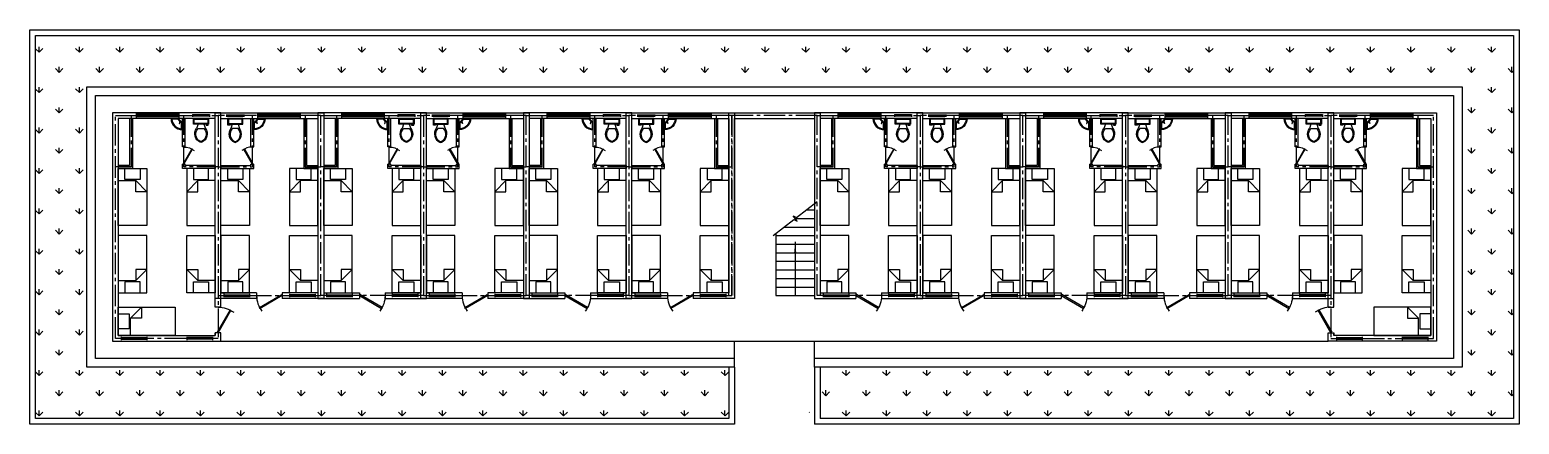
# Model space of a CAD drawing. Extents: x 532522 to 2902776, y -101917278 to 111238625.
# Drawn here: x 2851453 to 2851505.2, y 2536520 to 2536533.8 of the extents above; entities that cross this region are included whole.
import ezdxf

# ---------------------------------------------------------------- set-up
doc = ezdxf.new("R2010")
doc.units = 0
doc.header["$LTSCALE"] = 1000
doc.header["$MEASUREMENT"] = 0
doc.linetypes.add('CENTER2', pattern=[1.125, 0.75, -0.125, 0.125, -0.125])
doc.layers.get('0').update_dxf_attribs({"linetype": 'CONTINUOUS'})
for name, color, linetype in [('PUB_DIM', 3, 'CONTINUOUS'), ('road', 8, 'CONTINUOUS'), ('STAIR', 7, 'CONTINUOUS'), ('WALL', 255, 'CONTINUOUS'), ('WINDOW', 2, 'CONTINUOUS'), ('宿舍楼', 5, 'CONTINUOUS'), ('新建', 5, 'CONTINUOUS'), ('绿化', 3, 'CONTINUOUS'), ('设施', 8, 'CONTINUOUS'), ('轴线', 2, 'CENTER2')]:
    doc.layers.add(name, color=color, linetype=linetype)

# ---------------------------------------------------------------- blocks, each defined once
blk = doc.blocks.new('_ARROW')
blk.add_solid([(0, 0), (-1, 0.1), (-1, -0.1)])
blk = doc.blocks.new('首层楼梯')
at = {"layer": 'PUB_DIM'}
blk.add_lwpolyline([(2225, -4414.47200459984), (2225, -6300)], dxfattribs=at)
at = {"layer": 'STAIR'}
for p, q in [((2272.52431350993, -3563.374331058498), (3000, -3002.729017353733)), ((1448.535010298481, -4199.329855478602), (2177.475686490099, -3636.625668941473)), ((2298.251337882975, -3695.048627019802), (2151.748662117025, -3504.951372980169)), ((2151.748662117025, -3504.951372980169), (2272.52431350993, -3563.374331058498)), ((2177.475686490099, -3636.625668941473), (2298.251337882975, -3695.048627019802))]:
    blk.add_line(p, q, dxfattribs=at)
at = {"layer": 'WALL'}
for p, q in [((-100, -6300), (-100, 100.00000000000003)), ((-100, 100.00000000000003), (3100, 100.00000000000001)), ((3100, 100.00000000000001), (3100, -6300)), ((100, -6300), (100, -100.00000000000003)), ((100, -100.00000000000003), (2900, -100.00000000000001)), ((2900, -100.00000000000001), (2900, -6300)), ((2225.000000000029, -3600), (2900, -3600)), ((2614.270543447288, -3300), (2900, -3300)), ((1550.000000000029, -4120.203759079013), (1550.000000000029, -6300)), ((1835.72945655277, -3900), (2900, -3900)), ((1550.000000000029, -4200), (2900, -4200)), ((1550.000000000029, -4500), (2900, -4500)), ((1550.000000000029, -4800), (2900, -4800)), ((1550.000000000029, -5100), (2900, -5100)), ((1550.000000000029, -5400), (2900, -5400)), ((1550.000000000029, -5700), (2900, -5700)), ((1550.000000000029, -6000), (2900, -6000)), ((1550.000000000029, -6300), (2900, -6300))]:
    blk.add_line(p, q, dxfattribs=at)
at = {"layer": '轴线'}
for p, q in [((0, 0), (0, -6300)), ((3000, 0), (0, 0)), ((3000, -6300), (3000, 0))]:
    blk.add_line(p, q, dxfattribs=at)
at = {"layer": 'PUB_DIM', "xscale": 400, "yscale": 400, "zscale": 400, "rotation": 90}
blk.add_blockref('_ARROW', (2225, -4414.47200459984), dxfattribs=at)
blk = doc.blocks.new('单人床')
at = {"layer": '设施'}
for p, q in [((-1000, 0), (-1000, -2000)), ((0, 0), (-1000, 0)), ((0, -2000), (0, 0)), ((-1000, -814), (-614, -428)), ((0, -428), (-614, -428)), ((-614, -814), (-614, -428)), ((-1000, -814), (-614, -814)), ((-1000, -2000), (0, -2000))]:
    blk.add_line(p, q, dxfattribs=at)
blk.add_lwpolyline([(-764, -386), (-236, -386), (-236, 0), (-764, 0)], close=True, dxfattribs=at)
blk = doc.blocks.new('Door - Left Hung 36 in.')
blk.add_lwpolyline([(0.75, -1.299038105676658), (0, 0), (31.17691453623981, 18), (31.92691453623981, 16.70096189432334)], close=True)
blk.add_arc((0, 0), 36, 0, 37.31012676492508)
blk = doc.blocks.new('Window - Wood Frame 36 in. Wide plan')
for p, q in [((0, 6), (0, 0)), ((0, 4.5), (36, 4.5)), ((0, 3), (36, 3)), ((0, 1.5), (36, 1.5)), ((36, 6), (36, 0))]:
    blk.add_line(p, q)
blk = doc.blocks.new('Toilet - top')
for p, q in [((-10, -8.5), (-8, -8.5)), ((-10, -9.5), (-10, -8.5)), ((-7, -9.5), (-10, -9.5)), ((-8, -8.5), (-8, -8)), ((-7, -8), (-7, -9.5)), ((-4, -8), (-6, -14)), ((4, -14), (-4, -14)), ((4, -8), (6, -14)), ((9.5, -6), (9.5, -2))]:
    blk.add_line(p, q)
blk.add_lwpolyline([(10.5, -8), (10.5, 0), (-10.5, 0), (-10.5, -8)], close=True)
for points in [[(-9.5, -2), (-9.5, -6)], [(8.5, -1), (-8.5, -1)], [(-8.5, -7), (8.5, -7)]]:
    blk.add_lwpolyline(points)
for centre, radius, start, end in [((-8.625, -1.875), 0.8838834999999999, 81.8699, 188.1301), ((-8.625, -6.125), 0.8838834999999999, 171.869898, 278.1301), ((3.519562435188957, -21.58049502388982), 12.16902005083647, 141.4691096810948, 247.9714346835576), ((4.199957580658808, -21.81740929088453), 11.3291791325804, 136.3677254423718, 238.946823937405), ((-3.519499936778317, -21.58047137067522), 12.16903423757823, 292.0284332733153, 38.53070636800452), ((-4.199890672038477, -21.81738596564129), 11.32918622148567, 301.0530065773863, 43.63209216694732), ((8.625, -1.875), 0.8838834999999999, 351.8699, 98.13009999999998), ((8.625, -6.125), 0.8838834999999999, 261.8699, 8.130099999999993), ((2.096609817270334e-05, -27.87646475467881), 4, 245.7318247449371, 294.2681740488959), ((2.094152141829397e-05, -28.99996806116074), 4, 254.8605283244436, 285.1394707718433)]:
    blk.add_arc(centre, radius, start, end)
blk = doc.blocks.new('Faucet - kit sink top')
for p, q in [((-5.5, -0.75), (-5.5, -1.25)), ((-4.942779999999999, -0.75), (-5.5, -0.75)), ((-5.5, -1.25), (-4.942779999999999, -1.25)), ((-0.147750000000002, -1.744100000000003), (3.566980000000008, -8.178200000000004)), ((4.433010000000003, -7.678200000000004), (0.7182800000000071, -1.244100000000003)), ((4.942780000000006, -0.75), (5.5, -0.75)), ((5.5, -1.25), (4.942780000000006, -1.25)), ((5.5, -0.75), (5.5, -1.25))]:
    blk.add_line(p, q)
blk.add_lwpolyline([(-0.005869999999994491, -2), (-6, -2), (-6, 0), (6, 0), (6, -2), (1.151949999999999, -2)])
for centre, radius in [((-4, -1), 1), ((4, -1), 1), ((0, -1), 0.75)]:
    blk.add_circle(centre, radius)
blk.add_arc((4, -7.928200000000004), 0.5, 210, 30)
blk = doc.blocks.new('洗手池')
at = {"layer": 'WALL'}
blk.add_lwpolyline([(0, 400, 0.414213562373095), (-400, 0), (0, 0)], format="xyb", close=True, dxfattribs=at)
blk.add_lwpolyline([(-94.22618716260331, 92.73829511205258), (-30, 156.9644822746486), (-30, 368.7817782917118, 0.3674260180520812), (-368.7817782917045, 30), (-156.9644822746559, 30), (-104.0241855513377, 82.94029672331817)], format="xyb", dxfattribs=at)
at = {"layer": 'WALL', "xscale": 12.00000000001232, "yscale": 12.00000000001232, "zscale": 12.00000000001232, "rotation": 225}
blk.add_blockref('Faucet - kit sink top', (-75.22303751127765, 75.22303751127038), dxfattribs=at)
blk = doc.blocks.new('4人间外开门')
at = {"layer": 'WALL'}
for p, q in [((0, 0), (0, 6500)), ((0, 0), (0, 6500)), ((0, 6500), (3800, 6500)), ((0, 6500), (3800, 6500)), ((200, 200), (200, 6300)), ((200, 200), (200, 6300)), ((200, 6300), (3600, 6300)), ((200, 6300), (3600, 6300)), ((1250, 5299.999999999971), (1250, 6300)), ((1250, 5299.999999999971), (1250, 6300)), ((1349.999999999971, 5299.999999999985), (1350, 6300)), ((1349.999999999971, 5299.999999999985), (1350, 6300)), ((3100, 6300), (3100, 4549.999999999984)), ((3100, 6300), (3100, 4549.999999999984)), ((3200, 6300), (3200, 4649.999999999987)), ((3200, 6300), (3200, 4649.999999999987)), ((3600, 6300), (3600, 200)), ((3600, 6300), (3600, 200)), ((3800, 6500), (3800, 0)), ((3800, 6500), (3800, 0)), ((1250, 5299.999999999971), (1350, 5299.999999999971)), ((1250, 5299.999999999971), (1350, 5299.999999999971)), ((1250, 4650), (1250, 4699.999999999971)), ((1250, 4650), (1250, 4699.999999999971)), ((1250, 4699.999999999971), (1350, 4699.999999999971)), ((1250, 4699.999999999971), (1350, 4699.999999999971)), ((1350, 4550), (1349.999999999971, 4699.999999999985)), ((1350, 4550), (1349.999999999971, 4699.999999999985)), ((200, 4650), (1250, 4650)), ((200, 4650), (1250, 4650)), ((200, 4550), (1350, 4550)), ((200, 4550), (1350, 4550)), ((3100, 4549.999999999984), (3600.000000000002, 4550)), ((3100, 4549.999999999984), (3600.000000000002, 4550)), ((3200, 4649.999999999987), (3599.999999999998, 4650)), ((3200, 4649.999999999987), (3599.999999999998, 4650)), ((1450, 0), (0, 0)), ((1450, 0), (0, 0)), ((1450, 200.0000000000291), (200, 200)), ((1450, 200.0000000000291), (200, 200)), ((1450, 200), (1450, 0)), ((1450, 200), (1450, 0)), ((2350, 200), (2350, 0)), ((3600, 200), (2350, 200.0000000000291)), ((2350, 200), (2350, 0)), ((3600, 200), (2350, 200.0000000000291)), ((3800, 0), (2350, 0)), ((3800, 0), (2350, 0))]:
    blk.add_line(p, q, dxfattribs=at)
at = {"layer": 'WALL', "linetype": 'Continuous'}
for p, q in [((1250, 6300), (1350, 6300)), ((1250, 6300), (1350, 6300)), ((200, 4650), (200, 4550)), ((200, 4650), (200, 4550))]:
    blk.add_line(p, q, dxfattribs=at)
at = {"layer": '轴线'}
for p, q in [((1300, 4600), (1300, 6400)), ((1300, 4600), (1300, 6400)), ((3150, 6400), (3150, 4599.999999999985)), ((3150, 6400), (3150, 4599.999999999985)), ((100, 4600), (1300, 4600)), ((100, 4600), (1300, 4600)), ((3150, 4599.999999999985), (3700, 4600)), ((3150, 4599.999999999985), (3700, 4600))]:
    blk.add_line(p, q, dxfattribs=at)
blk.add_lwpolyline([(100, 100), (3700, 100), (3700, 6400), (100, 6400)], close=True, dxfattribs=at)
blk.add_lwpolyline([(100, 100), (3700, 100), (3700, 6400), (100, 6400)], close=True, dxfattribs=at)
at = {"layer": 'WALL', "xscale": -1, "rotation": 270}
blk.add_blockref('洗手池', (1349.999999999971, 6300), dxfattribs=at)
blk.add_blockref('洗手池', (1349.999999999971, 6300), dxfattribs=at)
at = {"layer": 'WINDOW'}
for p, xscale, yscale, zscale in [((400, 6359.799999999988), 16.66666666665697, 13.39999999999418, 16.66666666665697), ((400, 6359.799999999988), 16.66666666665697, 13.39999999999418, 16.66666666665697), ((1475, 6299.5), 41.66666666665697, 33.5, 41.66666666665697), ((1475, 6299.5), 41.66666666665697, 33.5, 41.66666666665697), ((300, 39.69999999999709), 25, 20.10000000000582, 25), ((300, 39.69999999999709), 25, 20.10000000000582, 25), ((3500, 39.69999999999709), -25, 20.10000000000582, 25.00000000000002), ((3500, 39.69999999999709), -25, 20.10000000000582, 25.00000000000002)]:
    blk.add_blockref('Window - Wood Frame 36 in. Wide plan', p, dxfattribs=dict(at, xscale=xscale, yscale=yscale, zscale=zscale))
at = {"layer": 'WINDOW', "xscale": 16.63864496270253, "yscale": 16.63864496270253, "zscale": 16.63864496270253, "rotation": 90}
blk.add_blockref('Door - Left Hung 36 in.', (1300, 4699.999999999985), dxfattribs=at)
blk.add_blockref('Door - Left Hung 36 in.', (1300, 4699.999999999985), dxfattribs=at)
at = {"layer": 'WINDOW', "extrusion": (0, 0, -1), "xscale": -25, "yscale": 25, "zscale": -25, "rotation": 180}
blk.add_blockref('Door - Left Hung 36 in.', (-2350, 100), dxfattribs=at)
blk.add_blockref('Door - Left Hung 36 in.', (-2350, 100), dxfattribs=at)
at = {"layer": '设施', "xscale": 25.39999999999418, "yscale": 25.39999999999418, "zscale": 25.39999999999418}
blk.add_blockref('Toilet - top', (700, 6300), dxfattribs=at)
blk.add_blockref('Toilet - top', (700, 6300), dxfattribs=at)
at = {"layer": '设施', "xscale": -1}
blk.add_blockref('单人床', (200, 4550), dxfattribs=at)
blk.add_blockref('单人床', (200, 4550), dxfattribs=at)
at = {"layer": '设施'}
blk.add_blockref('单人床', (3599.999999999884, 4550), dxfattribs=at)
blk.add_blockref('单人床', (3599.999999999884, 4550), dxfattribs=at)
at = {"layer": '设施', "rotation": 180}
blk.add_blockref('单人床', (200, 200), dxfattribs=at)
blk.add_blockref('单人床', (200, 200), dxfattribs=at)
at = {"layer": '设施', "xscale": -1, "rotation": 180}
blk.add_blockref('单人床', (3600, 200), dxfattribs=at)
blk.add_blockref('单人床', (3600, 200), dxfattribs=at)
blk = doc.blocks.new('端头房间3678')
at = {"layer": 'WALL'}
for p, q in [((-2.91038304567337e-11, 1200), (0, 8000)), ((0, 8000), (3800, 8000)), ((3800, 8000), (3800, 0)), ((199.9999999999709, 1199.999999999985), (200, 7800)), ((200, 7800), (3600, 7800)), ((1249.999999999971, 6799.999999999971), (1250, 7800)), ((1349.999999999971, 6800), (1350, 7800)), ((3100, 7800), (3100, 6049.999999999984)), ((3200, 7800), (3200, 6149.999999999987)), ((3600, 7800), (3600, 199.9999999999854)), ((1250, 6799.999999999971), (1350, 6799.999999999971)), ((200, 6150), (1250, 6150)), ((200, 6050), (1350, 6050)), ((1250, 6199.999999999971), (1350, 6199.999999999971)), ((1250, 6150), (1249.999999999971, 6199.999999999971)), ((1350, 6050), (1349.999999999971, 6199.999999999985)), ((3100, 6049.999999999984), (3600.000000000002, 6050)), ((3200, 6149.999999999987), (3599.999999999998, 6150)), ((2.91038304567337e-11, 1200), (200.0000000000291, 1200)), ((0, 0), (-2.91038304567337e-11, 300)), ((0, 300), (200, 300)), ((3800, 0), (0, 0)), ((200, 200), (199.9999999999709, 299.9999999999854)), ((200, 300), (200, 200)), ((3600, 200), (200, 200))]:
    blk.add_line(p, q, dxfattribs=at)
at = {"layer": 'WALL', "linetype": 'Continuous'}
for p, q in [((1250, 7800), (1350, 7800)), ((200, 6150), (200, 6050))]:
    blk.add_line(p, q, dxfattribs=at)
at = {"layer": '轴线'}
for p, q in [((1300, 6100), (1300, 7900)), ((3150, 7900), (3150, 6099.999999999985)), ((100, 6100), (1300, 6100)), ((3150, 6099.999999999985), (3700, 6100))]:
    blk.add_line(p, q, dxfattribs=at)
blk.add_lwpolyline([(100, 100), (3700, 100), (3700, 7900), (100, 7900)], close=True, dxfattribs=at)
at = {"layer": 'WALL', "xscale": -1, "rotation": 270}
blk.add_blockref('洗手池', (1349.999999999971, 7800), dxfattribs=at)
at = {"layer": 'WINDOW'}
for p, xscale, yscale, zscale in [((400, 7859.799999999988), 16.66666666665697, 13.39999999999418, 16.66666666665697), ((1475, 7799.5), 41.66666666665697, 33.5, 41.66666666665697), ((300, 39.69999999999709), 25, 20.10000000000582, 25), ((3500, 39.69999999999709), -25, 20.10000000000582, 25.00000000000002)]:
    blk.add_blockref('Window - Wood Frame 36 in. Wide plan', p, dxfattribs=dict(at, xscale=xscale, yscale=yscale, zscale=zscale))
at = {"layer": 'WINDOW', "xscale": 16.63864496270253, "yscale": 16.63864496270253, "zscale": 16.63864496270253, "rotation": 90}
blk.add_blockref('Door - Left Hung 36 in.', (1300, 6199.999999999985), dxfattribs=at)
at = {"layer": 'WINDOW', "extrusion": (0, 0, -1), "xscale": -25, "yscale": 25, "zscale": -25, "rotation": 270}
blk.add_blockref('Door - Left Hung 36 in.', (-100, 300), dxfattribs=at)
at = {"layer": '设施', "xscale": 25.39999999999418, "yscale": 25.39999999999418, "zscale": 25.39999999999418}
blk.add_blockref('Toilet - top', (700, 7800), dxfattribs=at)
at = {"layer": '设施', "xscale": -1}
blk.add_blockref('单人床', (200, 6050), dxfattribs=at)
at = {"layer": '设施'}
blk.add_blockref('单人床', (3599.999999999884, 6050), dxfattribs=at)
for p, rotation in [((200, 1700), 180), ((3600, 199.9999999999854), 270)]:
    blk.add_blockref('单人床', p, dxfattribs=dict(at, rotation=rotation))
at = {"layer": '设施', "xscale": -1, "rotation": 180}
blk.add_blockref('单人床', (3600, 1700), dxfattribs=at)
blk = doc.blocks.new('A型宿舍')
at = {"layer": '绿化'}
h = blk.add_hatch(dxfattribs=at)
h.set_pattern_fill('GRASS', color=256, scale=1000, style=0)
h.set_pattern_definition([(90, (224374.0811783152, -122443.3270530776), (-707.106781, 707.106781), [187.5, -1226.713563]), (45, (224374.0811783152, -122443.3270530776), (-707.1067811865474, 707.1067811865476), [187.5, -812.5]), (135, (224374.0811783152, -122443.3270530776), (-707.1067811865476, -707.1067811865474), [187.5, -812.5])])
edge = h.paths.add_edge_path()
edge.add_line((21600, -2700), (-2700, -2700))
edge.add_line((-2700, -2700), (-2700, 10700))
edge.add_line((-2700, 10700), (49100, 10700))
edge.add_line((49100, 10700), (49100, -2700))
edge.add_line((49100, -2700), (24800, -2700))
edge.add_line((21800, -900), (-900, -900))
edge.add_line((-900, -900), (-900, 8900))
edge.add_line((-900, 8900), (47300, 8900))
edge.add_line((47300, 8900), (47300, -900))
edge.add_line((47300, -900), (24600, -900))
edge.add_line((21600, -900), (21600, -2700))
edge.add_line((24800, -900), (24800, -2700))
at = {"layer": 'road'}
for p, q in [((21800, -900), (21799.99999999997, 0)), ((24600, -900), (24599.99999999997, 0)), ((21600, -900), (21600, -2700)), ((21800, -900), (21800, -2900)), ((24600, -900), (24600, -2900)), ((24800, -900), (24800, -2700))]:
    blk.add_line(p, q, dxfattribs=at)
for points in [[(21800, -2900), (-2900, -2900), (-2900, 10900), (49300, 10900), (49300, -2900), (24600, -2900)], [(21600, -2700), (-2700, -2700), (-2700, 10700), (49100, 10700), (49100, -2700), (24800, -2700)], [(21800, -900), (-900, -900), (-900, 8900), (47300, 8900), (47300, -900), (24600, -900)], [(21800, -600), (-600, -600), (-600, 8600), (47000, 8600), (47000, -600), (24600, -600)]]:
    blk.add_lwpolyline(points, dxfattribs=at)
at = {"layer": 'WALL'}
blk.add_line((3800, 0), (42600, 0), dxfattribs=at)
blk.add_blockref('首层楼梯', (21700, 7900), dxfattribs=at)
at = {"layer": '新建', "xscale": -1}
for name, p in [('端头房间3678', (3800, 0)), ('4人间外开门', (11000, 1500)), ('4人间外开门', (18200, 1500)), ('4人间外开门', (28400, 1500)), ('4人间外开门', (35600, 1500)), ('4人间外开门', (42800, 1500))]:
    blk.add_blockref(name, p, dxfattribs=at)
at = {"layer": '新建'}
for name, p in [('4人间外开门', (3600, 1500)), ('4人间外开门', (10800, 1500)), ('4人间外开门', (18000, 1500)), ('4人间外开门', (28200, 1500)), ('4人间外开门', (35400, 1500)), ('端头房间3678', (42600, 0))]:
    blk.add_blockref(name, p, dxfattribs=at)

msp = doc.modelspace()

# ---------------------------------------------------------------- block references
at = {"layer": '宿舍楼', "xscale": 0.001000000163912773, "yscale": 0.001000000163912773, "zscale": 0.001000000163912773}
msp.add_blockref('A型宿舍', (2851455.908477496, 2536522.924411545), dxfattribs=at)

doc.saveas('drawing.dxf')
